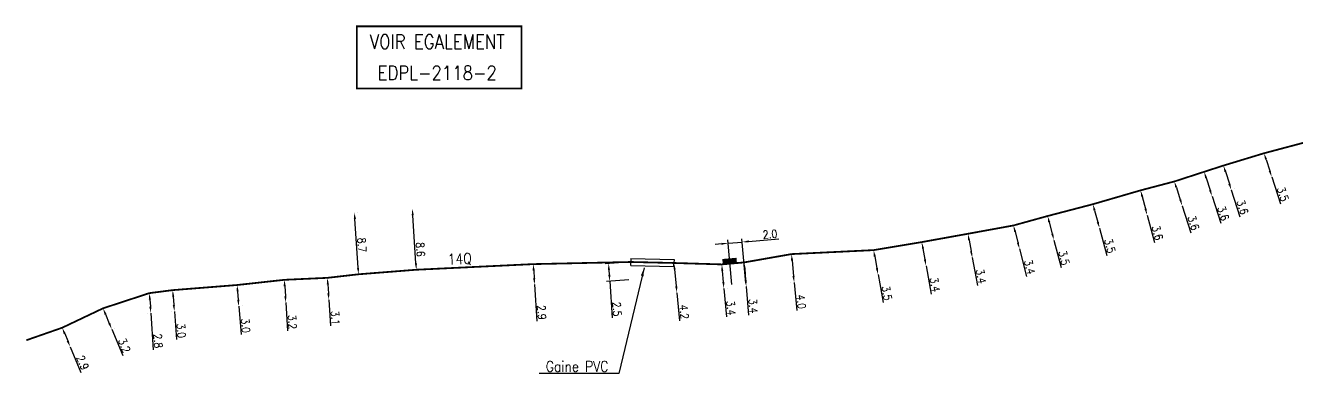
# Model space of a CAD drawing. Header units: millimetres. Extents: x 256000 to 256976, y 143332 to 144000.
# Drawn here: x 255999.9 to 256178.7, y 143752.4 to 143801.4 of the extents above; entities that cross this region are included whole.
import ezdxf
from ezdxf.enums import TextEntityAlignment as Align

# ---------------------------------------------------------------- set-up
doc = ezdxf.new("R2010")
doc.units = ezdxf.units.MM
doc.header["$PDMODE"] = 34
doc.linetypes.add('S_ST', pattern=[14, 8, -1.5, 0, -1.5, 0, -1.5, 0, -1.5])
doc.layers.get('0').update_dxf_attribs({"linetype": 'CONTINUOUS'})
doc.layers.get('DEFPOINTS').update_dxf_attribs({"linetype": 'CONTINUOUS'})
for name, color, linetype in [('S_100', 5, 'CONTINUOUS'), ('S_300', 7, 'CONTINUOUS'), ('S_400', 7, 'CONTINUOUS'), ('S_900', 7, 'CONTINUOUS')]:
    doc.layers.add(name, color=color, linetype=linetype)
doc.styles.add('M_ROMANS', font='ROMANS.shx', dxfattribs={"width": 0.75})
doc.styles.get("Standard").update_dxf_attribs({"font": 'romans.shx', "width": 0.85})
doc.dimstyles.get("Standard").update_dxf_attribs({"dimtxt": 1.5, "dimasz": 1.2, "dimexe": 0.625, "dimexo": 0.625, "dimgap": 0.25, "dimtad": 1, "dimdec": 1, "dimzin": 0, "dimdsep": 46, "dimtxsty": 'Standard', "dimcen": -0.5, "dimadec": 0, "dimazin": 0, "dimtfac": 1, "dimtdec": 1, "dimtmove": 0, "dimatfit": 3, "dimfxl": 1, "dimtolj": 1, "dimtzin": 0, "dimarcsym": 0})

# ---------------------------------------------------------------- blocks, each defined once
blk = doc.blocks.new('*D1')
at = {"layer": 'DEFPOINTS', "color": 0, "linetype": 'Continuous'}
for p in [(256005.04, 143758.87), (256006.16, 143756.2), (256006.16, 143756.2)]:
    blk.add_point(p, dxfattribs=at)
at = {"layer": 'S_100', "color": 0, "linetype": 'Continuous', "lineweight": -2}
for p, q in [((256005.39, 143758.04), (256005.81, 143757.03)), ((256006.16, 143756.2), (256007.67, 143752.58))]:
    blk.add_line(p, q, dxfattribs=at)
at = {"layer": 'S_100', "color": 0, "linetype": 'Continuous'}
for points in [[(256005.52, 143758.1), (256005.25, 143757.98), (256005.04, 143758.87)], [(256005.95, 143757.09), (256005.67, 143756.97), (256006.16, 143756.2)]]:
    blk.add_solid(points, dxfattribs=at)
at = {"layer": 'S_100', "color": 0, "linetype": 'Continuous', "insert": (256007.92, 143753.95), "char_height": 1.125, "attachment_point": 5, "rotation": 292.7261}
blk.add_mtext('\\A1;2.9', dxfattribs=at)
blk = doc.blocks.new('*D2')
at = {"layer": 'DEFPOINTS', "color": 0, "linetype": 'Continuous'}
for p in [(256010.78, 143761.6), (256012.01, 143758.65), (256012.01, 143758.65)]:
    blk.add_point(p, dxfattribs=at)
at = {"layer": 'S_100', "color": 0, "linetype": 'Continuous', "lineweight": -2}
for p, q in [((256011.21, 143761.78), (256011.21, 143761.78)), ((256011.12, 143760.77), (256011.66, 143759.48)), ((256012.01, 143758.65), (256013.55, 143754.98)), ((256012.44, 143758.83), (256012.44, 143758.83))]:
    blk.add_line(p, q, dxfattribs=at)
at = {"layer": 'S_100', "color": 0, "linetype": 'Continuous'}
for points in [[(256011.26, 143760.83), (256010.99, 143760.71), (256010.78, 143761.6)], [(256011.8, 143759.54), (256011.53, 143759.42), (256012.01, 143758.65)]]:
    blk.add_solid(points, dxfattribs=at)
at = {"layer": 'S_100', "color": 0, "linetype": 'Continuous', "insert": (256013.78, 143756.37), "char_height": 1.125, "attachment_point": 5, "rotation": 292.7239}
blk.add_mtext('\\A1;3.2', dxfattribs=at)
blk = doc.blocks.new('*D3')
at = {"layer": 'DEFPOINTS', "color": 0, "linetype": 'Continuous'}
for p in [(256017.3, 143763.74), (256017.49, 143760.94), (256017.49, 143760.94)]:
    blk.add_point(p, dxfattribs=at)
at = {"layer": 'S_100', "color": 0, "linetype": 'Continuous', "lineweight": -2}
for p, q in [((256016.84, 143763.71), (256016.84, 143763.71)), ((256017.36, 143762.84), (256017.43, 143761.84)), ((256017.02, 143760.91), (256017.02, 143760.91)), ((256017.49, 143760.94), (256017.84, 143755.78))]:
    blk.add_line(p, q, dxfattribs=at)
at = {"layer": 'S_100', "color": 0, "linetype": 'Continuous'}
for points in [[(256017.51, 143762.85), (256017.21, 143762.83), (256017.3, 143763.74)], [(256017.58, 143761.85), (256017.28, 143761.83), (256017.49, 143760.94)]]:
    blk.add_solid(points, dxfattribs=at)
at = {"layer": 'S_100', "color": 0, "linetype": 'Continuous', "insert": (256018.51, 143757.02), "char_height": 1.125, "attachment_point": 5, "rotation": 273.8705}
blk.add_mtext('\\A1;2.8', dxfattribs=at)
blk = doc.blocks.new('*D4')
at = {"layer": 'DEFPOINTS', "color": 0, "linetype": 'Continuous'}
for p in [(256020.57, 143764.16), (256020.8, 143761.17), (256020.8, 143761.17)]:
    blk.add_point(p, dxfattribs=at)
at = {"layer": 'S_100', "color": 0, "linetype": 'Continuous', "lineweight": -2}
for p, q in [((256020.1, 143764.12), (256020.1, 143764.12)), ((256020.64, 143763.26), (256020.73, 143762.07)), ((256020.34, 143761.13), (256020.34, 143761.13)), ((256020.8, 143761.17), (256021.12, 143757.21))]:
    blk.add_line(p, q, dxfattribs=at)
at = {"layer": 'S_100', "color": 0, "linetype": 'Continuous'}
for points in [[(256020.79, 143763.27), (256020.49, 143763.25), (256020.57, 143764.16)], [(256020.88, 143762.08), (256020.58, 143762.05), (256020.8, 143761.17)]]:
    blk.add_solid(points, dxfattribs=at)
at = {"layer": 'S_100', "color": 0, "linetype": 'Continuous', "insert": (256021.77, 143758.45), "char_height": 1.125, "attachment_point": 5, "rotation": 274.5538}
blk.add_mtext('\\A1;3.0', dxfattribs=at)
blk = doc.blocks.new('*D5')
at = {"layer": 'DEFPOINTS', "color": 0, "linetype": 'Continuous'}
for p in [(256029.62, 143764.88), (256029.85, 143761.89), (256029.85, 143761.89)]:
    blk.add_point(p, dxfattribs=at)
at = {"layer": 'S_100', "color": 0, "linetype": 'Continuous', "lineweight": -2}
for p, q in [((256029.69, 143763.98), (256029.78, 143762.79)), ((256030.08, 143764.92), (256030.08, 143764.92)), ((256029.85, 143761.89), (256030.17, 143757.93)), ((256030.32, 143761.93), (256030.32, 143761.93))]:
    blk.add_line(p, q, dxfattribs=at)
at = {"layer": 'S_100', "color": 0, "linetype": 'Continuous'}
for points in [[(256029.84, 143763.99), (256029.54, 143763.97), (256029.62, 143764.88)], [(256029.93, 143762.8), (256029.63, 143762.77), (256029.85, 143761.89)]]:
    blk.add_solid(points, dxfattribs=at)
at = {"layer": 'S_100', "color": 0, "linetype": 'Continuous', "insert": (256030.82, 143759.17), "char_height": 1.125, "attachment_point": 5, "rotation": 274.5538}
blk.add_mtext('\\A1;3.0', dxfattribs=at)
blk = doc.blocks.new('*D6')
at = {"layer": 'DEFPOINTS', "color": 0, "linetype": 'Continuous'}
for p in [(256036.26, 143765.61), (256036.46, 143762.41), (256036.46, 143762.41)]:
    blk.add_point(p, dxfattribs=at)
at = {"layer": 'S_100', "color": 0, "linetype": 'Continuous', "lineweight": -2}
for p, q in [((256036.31, 143764.71), (256036.4, 143763.31)), ((256036.46, 143762.41), (256036.71, 143758.45))]:
    blk.add_line(p, q, dxfattribs=at)
at = {"layer": 'S_100', "color": 0, "linetype": 'Continuous'}
for points in [[(256036.46, 143764.72), (256036.16, 143764.7), (256036.26, 143765.61)], [(256036.55, 143763.32), (256036.25, 143763.3), (256036.46, 143762.41)]]:
    blk.add_solid(points, dxfattribs=at)
at = {"layer": 'S_100', "color": 0, "linetype": 'Continuous', "insert": (256037.38, 143759.68), "char_height": 1.125, "attachment_point": 5, "rotation": 273.6178}
blk.add_mtext('\\A1;3.2', dxfattribs=at)
blk = doc.blocks.new('*D7')
at = {"layer": 'DEFPOINTS', "color": 0, "linetype": 'Continuous'}
for p in [(256042.31, 143765.89), (256042.51, 143762.8), (256042.51, 143762.8)]:
    blk.add_point(p, dxfattribs=at)
at = {"layer": 'S_100', "color": 0, "linetype": 'Continuous', "lineweight": -2}
for p, q in [((256042.37, 143764.99), (256042.45, 143763.7)), ((256042.51, 143762.8), (256042.74, 143759.15))]:
    blk.add_line(p, q, dxfattribs=at)
at = {"layer": 'S_100', "color": 0, "linetype": 'Continuous'}
for points in [[(256042.52, 143765), (256042.22, 143764.98), (256042.31, 143765.89)], [(256042.6, 143763.7), (256042.3, 143763.69), (256042.51, 143762.8)]]:
    blk.add_solid(points, dxfattribs=at)
at = {"layer": 'S_100', "color": 0, "linetype": 'Continuous', "insert": (256043.42, 143760.25), "char_height": 1.125, "attachment_point": 5, "rotation": 273.6178}
blk.add_mtext('\\A1;3.1', dxfattribs=at)
blk = doc.blocks.new('*D8')
at = {"layer": 'DEFPOINTS', "color": 0, "linetype": 'Continuous'}
for p in [(256046.11, 143775.08), (256046.11, 143775.08), (256046.68, 143766.39)]:
    blk.add_point(p, dxfattribs=at)
at = {"layer": 'S_100', "color": 0, "linetype": 'Continuous', "lineweight": -2}
for p, q in [((256046.62, 143767.29), (256046.17, 143774.18)), ((256046.58, 143775.11), (256046.58, 143775.11)), ((256047.15, 143766.43), (256047.15, 143766.43))]:
    blk.add_line(p, q, dxfattribs=at)
at = {"layer": 'S_100', "color": 0, "linetype": 'Continuous'}
for points in [[(256046.32, 143774.19), (256046.02, 143774.17), (256046.11, 143775.08)], [(256046.77, 143767.3), (256046.47, 143767.28), (256046.68, 143766.39)]]:
    blk.add_solid(points, dxfattribs=at)
at = {"layer": 'S_100', "color": 0, "linetype": 'Continuous', "insert": (256047.16, 143770.52), "char_height": 1.125, "attachment_point": 5, "rotation": 273.744}
blk.add_mtext('\\A1;8.7', dxfattribs=at)
blk = doc.blocks.new('*D9')
at = {"layer": 'DEFPOINTS', "color": 0, "linetype": 'Continuous'}
for p in [(256054.25, 143775.61), (256054.25, 143775.61), (256054.81, 143767.03)]:
    blk.add_point(p, dxfattribs=at)
at = {"layer": 'S_100', "color": 0, "linetype": 'Continuous', "lineweight": -2}
blk.add_line((256054.75, 143767.93), (256054.31, 143774.71), dxfattribs=at)
at = {"layer": 'S_100', "color": 0, "linetype": 'Continuous'}
for points in [[(256054.46, 143774.72), (256054.16, 143774.7), (256054.25, 143775.61)], [(256054.9, 143767.94), (256054.6, 143767.92), (256054.81, 143767.03)]]:
    blk.add_solid(points, dxfattribs=at)
at = {"layer": 'S_100', "color": 0, "linetype": 'Continuous', "insert": (256055.38, 143769.88), "char_height": 1.125, "attachment_point": 5, "rotation": 273.75}
blk.add_mtext('\\A1;8.6', dxfattribs=at)
blk = doc.blocks.new('*D10')
at = {"layer": 'DEFPOINTS', "color": 0, "linetype": 'Continuous'}
for p in [(256071.24, 143767.82), (256071.42, 143764.93), (256071.42, 143764.93)]:
    blk.add_point(p, dxfattribs=at)
at = {"layer": 'S_100', "color": 0, "linetype": 'Continuous', "lineweight": -2}
for p, q in [((256071.3, 143766.92), (256071.37, 143765.82)), ((256071.42, 143764.93), (256071.75, 143759.81))]:
    blk.add_line(p, q, dxfattribs=at)
at = {"layer": 'S_100', "color": 0, "linetype": 'Continuous'}
for points in [[(256071.45, 143766.93), (256071.15, 143766.91), (256071.24, 143767.82)], [(256071.52, 143765.83), (256071.22, 143765.81), (256071.42, 143764.93)]]:
    blk.add_solid(points, dxfattribs=at)
at = {"layer": 'S_100', "color": 0, "linetype": 'Continuous', "insert": (256072.43, 143761.03), "char_height": 1.125, "attachment_point": 5, "rotation": 273.688}
blk.add_mtext('\\A1;2.9', dxfattribs=at)
blk = doc.blocks.new('*D11')
at = {"layer": 'DEFPOINTS', "color": 0, "linetype": 'Continuous'}
for p in [(256091.01, 143767.98), (256091.42, 143763.8), (256091.42, 143763.8)]:
    blk.add_point(p, dxfattribs=at)
at = {"layer": 'S_100', "color": 0, "linetype": 'Continuous', "lineweight": -2}
for p, q in [((256091.1, 143767.09), (256091.34, 143764.7)), ((256091.42, 143763.8), (256091.81, 143759.84))]:
    blk.add_line(p, q, dxfattribs=at)
at = {"layer": 'S_100', "color": 0, "linetype": 'Continuous'}
for points in [[(256091.25, 143767.1), (256090.95, 143767.07), (256091.01, 143767.98)], [(256091.49, 143764.71), (256091.19, 143764.68), (256091.42, 143763.8)]]:
    blk.add_solid(points, dxfattribs=at)
at = {"layer": 'S_100', "color": 0, "linetype": 'Continuous', "insert": (256092.44, 143761.1), "char_height": 1.125, "attachment_point": 5, "rotation": 275.5987}
blk.add_mtext('\\A1;4.2', dxfattribs=at)
blk = doc.blocks.new('*D12')
at = {"layer": 'DEFPOINTS', "color": 0, "linetype": 'Continuous'}
for p in [(256097.73, 143767.78), (256098.03, 143764.39), (256098.03, 143764.39)]:
    blk.add_point(p, dxfattribs=at)
at = {"layer": 'S_100', "color": 0, "linetype": 'Continuous', "lineweight": -2}
for p, q in [((256097.81, 143766.88), (256097.95, 143765.29)), ((256098.19, 143767.82), (256098.19, 143767.82)), ((256098.03, 143764.39), (256098.39, 143760.38)), ((256098.5, 143764.43), (256098.5, 143764.43))]:
    blk.add_line(p, q, dxfattribs=at)
at = {"layer": 'S_100', "color": 0, "linetype": 'Continuous'}
for points in [[(256097.96, 143766.9), (256097.66, 143766.87), (256097.73, 143767.78)], [(256098.1, 143765.3), (256097.8, 143765.28), (256098.03, 143764.39)]]:
    blk.add_solid(points, dxfattribs=at)
at = {"layer": 'S_100', "color": 0, "linetype": 'Continuous', "insert": (256099.03, 143761.66), "char_height": 1.125, "attachment_point": 5, "rotation": 275.1177}
blk.add_mtext('\\A1;3.4', dxfattribs=at)
blk = doc.blocks.new('*D13')
at = {"layer": 'DEFPOINTS', "color": 0, "linetype": 'Continuous'}
for p in [(256100.88, 143768.06), (256101.17, 143764.67), (256101.17, 143764.67)]:
    blk.add_point(p, dxfattribs=at)
at = {"layer": 'S_100', "color": 0, "linetype": 'Continuous', "lineweight": -2}
for p, q in [((256100.96, 143767.16), (256101.09, 143765.57)), ((256101.17, 143764.67), (256101.51, 143760.66))]:
    blk.add_line(p, q, dxfattribs=at)
at = {"layer": 'S_100', "color": 0, "linetype": 'Continuous'}
for points in [[(256101.1, 143767.18), (256100.81, 143767.15), (256100.88, 143768.06)], [(256101.24, 143765.58), (256100.94, 143765.56), (256101.17, 143764.67)]]:
    blk.add_solid(points, dxfattribs=at)
at = {"layer": 'S_100', "color": 0, "linetype": 'Continuous', "insert": (256102.15, 143761.93), "char_height": 1.125, "attachment_point": 5, "rotation": 274.8816}
blk.add_mtext('\\A1;3.4', dxfattribs=at)
blk = doc.blocks.new('*D14')
at = {"layer": 'DEFPOINTS', "color": 0, "linetype": 'Continuous'}
for p in [(256107.53, 143769.23), (256107.9, 143765.25), (256107.9, 143765.25)]:
    blk.add_point(p, dxfattribs=at)
at = {"layer": 'S_100', "color": 0, "linetype": 'Continuous', "lineweight": -2}
for p, q in [((256107.06, 143769.19), (256107.06, 143769.19)), ((256107.61, 143768.33), (256107.81, 143766.14)), ((256107.43, 143765.2), (256107.43, 143765.2)), ((256107.9, 143765.25), (256108.27, 143761.29))]:
    blk.add_line(p, q, dxfattribs=at)
at = {"layer": 'S_100', "color": 0, "linetype": 'Continuous'}
for points in [[(256107.76, 143768.35), (256107.46, 143768.32), (256107.53, 143769.23)], [(256107.96, 143766.16), (256107.66, 143766.13), (256107.9, 143765.25)]]:
    blk.add_solid(points, dxfattribs=at)
at = {"layer": 'S_100', "color": 0, "linetype": 'Continuous', "insert": (256108.9, 143762.54), "char_height": 1.125, "attachment_point": 5, "rotation": 275.3132}
blk.add_mtext('\\A1;4.0', dxfattribs=at)
blk = doc.blocks.new('*D15')
at = {"layer": 'DEFPOINTS', "color": 0, "linetype": 'Continuous'}
for p in [(256119.07, 143769.79), (256119.7, 143766.35), (256119.7, 143766.35)]:
    blk.add_point(p, dxfattribs=at)
at = {"layer": 'S_100', "color": 0, "linetype": 'Continuous', "lineweight": -2}
for p, q in [((256119.23, 143768.9), (256119.54, 143767.23)), ((256119.7, 143766.35), (256120.41, 143762.43))]:
    blk.add_line(p, q, dxfattribs=at)
at = {"layer": 'S_100', "color": 0, "linetype": 'Continuous'}
for points in [[(256119.38, 143768.93), (256119.08, 143768.88), (256119.07, 143769.79)], [(256119.68, 143767.26), (256119.39, 143767.2), (256119.7, 143766.35)]]:
    blk.add_solid(points, dxfattribs=at)
at = {"layer": 'S_100', "color": 0, "linetype": 'Continuous', "insert": (256120.93, 143763.74), "char_height": 1.125, "attachment_point": 5, "rotation": 280.2828}
blk.add_mtext('\\A1;3.5', dxfattribs=at)
blk = doc.blocks.new('*D16')
at = {"layer": 'DEFPOINTS', "color": 0, "linetype": 'Continuous'}
for p in [(256125.84, 143770.92), (256126.45, 143767.57), (256126.45, 143767.57)]:
    blk.add_point(p, dxfattribs=at)
at = {"layer": 'S_100', "color": 0, "linetype": 'Continuous', "lineweight": -2}
for p, q in [((256126, 143770.03), (256126.29, 143768.46)), ((256126.45, 143767.57), (256127.17, 143763.61))]:
    blk.add_line(p, q, dxfattribs=at)
at = {"layer": 'S_100', "color": 0, "linetype": 'Continuous'}
for points in [[(256126.15, 143770.06), (256125.86, 143770), (256125.84, 143770.92)], [(256126.44, 143768.48), (256126.14, 143768.43), (256126.45, 143767.57)]]:
    blk.add_solid(points, dxfattribs=at)
at = {"layer": 'S_100', "color": 0, "linetype": 'Continuous', "insert": (256127.69, 143764.93), "char_height": 1.125, "attachment_point": 5, "rotation": 280.2761}
blk.add_mtext('\\A1;3.4', dxfattribs=at)
blk = doc.blocks.new('*D17')
at = {"layer": 'DEFPOINTS', "color": 0, "linetype": 'Continuous'}
for p in [(256132.32, 143772.09), (256132.93, 143768.75), (256132.93, 143768.75)]:
    blk.add_point(p, dxfattribs=at)
at = {"layer": 'S_100', "color": 0, "linetype": 'Continuous', "lineweight": -2}
for p, q in [((256132.48, 143771.21), (256132.77, 143769.63)), ((256132.93, 143768.75), (256133.66, 143764.79))]:
    blk.add_line(p, q, dxfattribs=at)
at = {"layer": 'S_100', "color": 0, "linetype": 'Continuous'}
for points in [[(256132.63, 143771.23), (256132.34, 143771.18), (256132.32, 143772.09)], [(256132.92, 143769.66), (256132.62, 143769.61), (256132.93, 143768.75)]]:
    blk.add_solid(points, dxfattribs=at)
at = {"layer": 'S_100', "color": 0, "linetype": 'Continuous', "insert": (256134.18, 143766.11), "char_height": 1.125, "attachment_point": 5, "rotation": 280.4166}
blk.add_mtext('\\A1;3.4', dxfattribs=at)
blk = doc.blocks.new('*D18')
at = {"layer": 'DEFPOINTS', "color": 0, "linetype": 'Continuous'}
for p in [(256138.73, 143773.26), (256139.57, 143769.97), (256139.57, 143769.97)]:
    blk.add_point(p, dxfattribs=at)
at = {"layer": 'S_100', "color": 0, "linetype": 'Continuous', "lineweight": -2}
for p, q in [((256138.95, 143772.39), (256139.35, 143770.84)), ((256139.57, 143769.97), (256140.57, 143766.06))]:
    blk.add_line(p, q, dxfattribs=at)
at = {"layer": 'S_100', "color": 0, "linetype": 'Continuous'}
for points in [[(256139.1, 143772.43), (256138.81, 143772.35), (256138.73, 143773.26)], [(256139.49, 143770.88), (256139.2, 143770.8), (256139.57, 143769.97)]]:
    blk.add_solid(points, dxfattribs=at)
at = {"layer": 'S_100', "color": 0, "linetype": 'Continuous', "insert": (256141, 143767.42), "char_height": 1.125, "attachment_point": 5, "rotation": 284.3475}
blk.add_mtext('\\A1;3.4', dxfattribs=at)
blk = doc.blocks.new('*D19')
at = {"layer": 'DEFPOINTS', "color": 0, "linetype": 'Continuous'}
for p in [(256143.53, 143774.59), (256144.41, 143771.2), (256144.41, 143771.2)]:
    blk.add_point(p, dxfattribs=at)
at = {"layer": 'S_100', "color": 0, "linetype": 'Continuous', "lineweight": -2}
for p, q in [((256143.75, 143773.72), (256144.18, 143772.08)), ((256144.41, 143771.2), (256145.41, 143767.36))]:
    blk.add_line(p, q, dxfattribs=at)
at = {"layer": 'S_100', "color": 0, "linetype": 'Continuous'}
for points in [[(256143.9, 143773.76), (256143.61, 143773.68), (256143.53, 143774.59)], [(256144.33, 143772.11), (256144.04, 143772.04), (256144.41, 143771.2)]]:
    blk.add_solid(points, dxfattribs=at)
at = {"layer": 'S_100', "color": 0, "linetype": 'Continuous', "insert": (256145.83, 143768.7), "char_height": 1.125, "attachment_point": 5, "rotation": 284.5838}
blk.add_mtext('\\A1;3.5', dxfattribs=at)
blk = doc.blocks.new('*D20')
at = {"layer": 'DEFPOINTS', "color": 0, "linetype": 'Continuous'}
for p in [(256149.89, 143776.25), (256150.82, 143772.87), (256150.82, 143772.87)]:
    blk.add_point(p, dxfattribs=at)
at = {"layer": 'S_100', "color": 0, "linetype": 'Continuous', "lineweight": -2}
for p, q in [((256150.12, 143775.38), (256150.58, 143773.74)), ((256150.82, 143772.87), (256151.87, 143769.04))]:
    blk.add_line(p, q, dxfattribs=at)
at = {"layer": 'S_100', "color": 0, "linetype": 'Continuous'}
for points in [[(256150.27, 143775.42), (256149.98, 143775.34), (256149.89, 143776.25)], [(256150.72, 143773.78), (256150.43, 143773.7), (256150.82, 143772.87)]]:
    blk.add_solid(points, dxfattribs=at)
at = {"layer": 'S_100', "color": 0, "linetype": 'Continuous', "insert": (256152.28, 143770.39), "char_height": 1.125, "attachment_point": 5, "rotation": 285.3968}
blk.add_mtext('\\A1;3.5', dxfattribs=at)
blk = doc.blocks.new('*D21')
at = {"layer": 'DEFPOINTS', "color": 0, "linetype": 'Continuous'}
for p in [(256156.59, 143778.2), (256157.51, 143774.72), (256157.51, 143774.72)]:
    blk.add_point(p, dxfattribs=at)
at = {"layer": 'S_100', "color": 0, "linetype": 'Continuous', "lineweight": -2}
for p, q in [((256156.82, 143777.33), (256157.28, 143775.59)), ((256157.51, 143774.72), (256158.53, 143770.87))]:
    blk.add_line(p, q, dxfattribs=at)
at = {"layer": 'S_100', "color": 0, "linetype": 'Continuous'}
for points in [[(256156.97, 143777.36), (256156.68, 143777.29), (256156.59, 143778.2)], [(256157.43, 143775.62), (256157.14, 143775.55), (256157.51, 143774.72)]]:
    blk.add_solid(points, dxfattribs=at)
at = {"layer": 'S_100', "color": 0, "linetype": 'Continuous', "insert": (256158.95, 143772.22), "char_height": 1.125, "attachment_point": 5, "rotation": 284.8631}
blk.add_mtext('\\A1;3.6', dxfattribs=at)
blk = doc.blocks.new('*D22')
at = {"layer": 'DEFPOINTS', "color": 0, "linetype": 'Continuous'}
for p in [(256161.34, 143779.45), (256162.45, 143776.03), (256162.45, 143776.03)]:
    blk.add_point(p, dxfattribs=at)
at = {"layer": 'S_100', "color": 0, "linetype": 'Continuous', "lineweight": -2}
for p, q in [((256161.62, 143778.59), (256162.17, 143776.88)), ((256162.45, 143776.03), (256163.67, 143772.24))]:
    blk.add_line(p, q, dxfattribs=at)
at = {"layer": 'S_100', "color": 0, "linetype": 'Continuous'}
for points in [[(256161.76, 143778.64), (256161.47, 143778.55), (256161.34, 143779.45)], [(256162.31, 143776.93), (256162.03, 143776.84), (256162.45, 143776.03)]]:
    blk.add_solid(points, dxfattribs=at)
at = {"layer": 'S_100', "color": 0, "linetype": 'Continuous', "insert": (256164.02, 143773.61), "char_height": 1.125, "attachment_point": 5, "rotation": 287.9621}
blk.add_mtext('\\A1;3.6', dxfattribs=at)
blk = doc.blocks.new('*D23')
at = {"layer": 'DEFPOINTS', "color": 0, "linetype": 'Continuous'}
for p in [(256165.52, 143780.81), (256166.63, 143777.38), (256166.63, 143777.38)]:
    blk.add_point(p, dxfattribs=at)
at = {"layer": 'S_100', "color": 0, "linetype": 'Continuous', "lineweight": -2}
for p, q in [((256165.8, 143779.95), (256166.36, 143778.24)), ((256166.63, 143777.38), (256167.86, 143773.6))]:
    blk.add_line(p, q, dxfattribs=at)
at = {"layer": 'S_100', "color": 0, "linetype": 'Continuous'}
for points in [[(256165.94, 143780), (256165.66, 143779.9), (256165.52, 143780.81)], [(256166.5, 143778.29), (256166.21, 143778.19), (256166.63, 143777.38)]]:
    blk.add_solid(points, dxfattribs=at)
at = {"layer": 'S_100', "color": 0, "linetype": 'Continuous', "insert": (256168.21, 143774.96), "char_height": 1.125, "attachment_point": 5, "rotation": 287.9712}
blk.add_mtext('\\A1;3.6', dxfattribs=at)
blk = doc.blocks.new('*D24')
at = {"layer": 'DEFPOINTS', "color": 0, "linetype": 'Continuous'}
for p in [(256168.24, 143781.69), (256169.34, 143778.26), (256169.34, 143778.26)]:
    blk.add_point(p, dxfattribs=at)
at = {"layer": 'S_100', "color": 0, "linetype": 'Continuous', "lineweight": -2}
for p, q in [((256168.68, 143781.83), (256168.68, 143781.83)), ((256168.51, 143780.83), (256169.07, 143779.12)), ((256169.34, 143778.26), (256170.56, 143774.48)), ((256169.79, 143778.4), (256169.79, 143778.4))]:
    blk.add_line(p, q, dxfattribs=at)
at = {"layer": 'S_100', "color": 0, "linetype": 'Continuous'}
for points in [[(256168.66, 143780.87), (256168.37, 143780.78), (256168.24, 143781.69)], [(256169.21, 143779.16), (256168.92, 143779.07), (256169.34, 143778.26)]]:
    blk.add_solid(points, dxfattribs=at)
at = {"layer": 'S_100', "color": 0, "linetype": 'Continuous', "insert": (256170.91, 143775.84), "char_height": 1.125, "attachment_point": 5, "rotation": 287.866}
blk.add_mtext('\\A1;3.6', dxfattribs=at)
blk = doc.blocks.new('*D25')
at = {"layer": 'DEFPOINTS', "color": 0, "linetype": 'Continuous'}
for p in [(256173.94, 143783.42), (256175.02, 143780.09), (256175.02, 143780.09)]:
    blk.add_point(p, dxfattribs=at)
at = {"layer": 'S_100', "color": 0, "linetype": 'Continuous', "lineweight": -2}
for p, q in [((256174.22, 143782.56), (256174.74, 143780.94)), ((256175.02, 143780.09), (256176.24, 143776.3))]:
    blk.add_line(p, q, dxfattribs=at)
at = {"layer": 'S_100', "color": 0, "linetype": 'Continuous'}
for points in [[(256174.36, 143782.61), (256174.08, 143782.52), (256173.94, 143783.42)], [(256174.88, 143780.99), (256174.6, 143780.9), (256175.02, 143780.09)]]:
    blk.add_solid(points, dxfattribs=at)
at = {"layer": 'S_100', "color": 0, "linetype": 'Continuous', "insert": (256176.59, 143777.67), "char_height": 1.125, "attachment_point": 5, "rotation": 287.8606}
blk.add_mtext('\\A1;3.5', dxfattribs=at)
blk = doc.blocks.new('*D60')
at = {"layer": 'DEFPOINTS', "color": 0, "linetype": 'Continuous'}
for p in [(256084.96, 143768.12), (256081.99, 143765.41), (256085.13, 143765.63)]:
    blk.add_point(p, dxfattribs=at)
at = {"layer": 'S_100', "color": 0, "linetype": 'Continuous', "lineweight": -2}
for p, q in [((256084.49, 143768.09), (256081.35, 143767.87)), ((256081.88, 143767.01), (256081.93, 143766.31)), ((256084.66, 143765.59), (256081.52, 143765.38)), ((256081.99, 143765.41), (256082.34, 143760.25))]:
    blk.add_line(p, q, dxfattribs=at)
at = {"layer": 'S_100', "color": 0, "linetype": 'Continuous'}
for points in [[(256082.03, 143767.02), (256081.73, 143767), (256081.82, 143767.91)], [(256082.08, 143766.32), (256081.78, 143766.3), (256081.99, 143765.41)]]:
    blk.add_solid(points, dxfattribs=at)
at = {"layer": 'S_100', "color": 0, "linetype": 'Continuous', "insert": (256083.01, 143761.49), "char_height": 1.125, "attachment_point": 5, "rotation": 273.9037}
blk.add_mtext('\\A1;2.5', dxfattribs=at)
blk = doc.blocks.new('*D61')
at = {"layer": 'DEFPOINTS', "color": 0, "linetype": 'Continuous'}
for p in [(256100.61, 143770.93), (256099.18, 143764.5), (256101.17, 143764.67)]:
    blk.add_point(p, dxfattribs=at)
at = {"layer": 'S_100', "color": 0, "linetype": 'Continuous', "lineweight": -2}
for p, q in [((256097.72, 143770.68), (256096.82, 143770.6)), ((256099.13, 143764.96), (256098.57, 143771.22)), ((256098.62, 143770.76), (256100.61, 143770.93)), ((256101.13, 143765.14), (256100.57, 143771.4)), ((256101.5, 143771.01), (256105.76, 143771.4))]:
    blk.add_line(p, q, dxfattribs=at)
at = {"layer": 'S_100', "color": 0, "linetype": 'Continuous'}
for points in [[(256097.71, 143770.82), (256097.73, 143770.53), (256098.62, 143770.76)], [(256101.49, 143771.16), (256101.52, 143770.87), (256100.61, 143770.93)]]:
    blk.add_solid(points, dxfattribs=at)
at = {"layer": 'S_100', "color": 0, "linetype": 'Continuous', "insert": (256104.51, 143772.04), "char_height": 1.125, "attachment_point": 5, "rotation": 5.1187}
blk.add_mtext('\\A1;2.0', dxfattribs=at)
blk = doc.blocks.new('S_300_01')
at = {"color": 0, "linetype": 'Continuous'}
blk.add_solid([(-1, 0.75), (-1, 0), (1, 0.75), (1, 0)], dxfattribs=at)
at = {"color": 0, "linetype": 'Continuous', "style": 'M_ROMANS', "width": 0.75, "flags": 3}
for tag, p in [('DEF_LEG', (-0.05, -4.63)), ('DEF_COUP', (-0.05, -7.13)), ('DEF_TYPE', (-0.05, -9.63))]:
    blk.add_attdef(tag, text='', height=1.2, dxfattribs=at).set_placement(p, align=Align.MIDDLE)

msp = doc.modelspace()

# ---------------------------------------------------------------- linework, layer by layer
at = {"layer": 'S_100', "linetype": 'S_ST'}
msp.add_lwpolyline([(256000, 143757.11, 0.25, 0.25, 0), (256005.04, 143758.87, 0.25, 0.25, 0), (256010.78, 143761.6, 0.25, 0.25, 0), (256017.3, 143763.74, 0.25, 0.25, 0), (256020.57, 143764.16, 0.25, 0.25, 0), (256029.62, 143764.88, 0.25, 0.25, 0), (256036.26, 143765.61, 0.25, 0.25, 0), (256042.31, 143765.89, 0.25, 0.25, 0), (256046.68, 143766.39, 0.25, 0.25, 0), (256054.81, 143767.03, 0.25, 0.25, 0), (256071.24, 143767.82, 0.25, 0.25, 0), (256084.96, 143768.12, 0.25, 0.25, 0), (256091.01, 143767.98, 0.25, 0.25, 0), (256097.73, 143767.78, 0.25, 0.25, 0), (256100.88, 143768.06, 0.25, 0.25, 0), (256107.53, 143769.23, 0.25, 0.25, 0), (256119.07, 143769.79, 0.25, 0.25, 0), (256125.84, 143770.92, 0.25, 0.25, 0), (256132.32, 143772.09, 0.25, 0.25, 0), (256138.73, 143773.26, 0.25, 0.25, 0), (256143.53, 143774.59, 0.25, 0.25, 0), (256149.89, 143776.25, 0.25, 0.25, 0), (256156.59, 143778.2, 0.25, 0.25, 0), (256161.34, 143779.45, 0.25, 0.25, 0), (256165.52, 143780.81, 0.25, 0.25, 0), (256168.24, 143781.69, 0.25, 0.25, 0), (256173.94, 143783.42, 0.25, 0.25, 0), (256179.69, 143784.95, 0.25, 0.25, 0)], format="xyseb", dxfattribs=at)
at = {"layer": 'S_400', "color": 7, "linetype": 'CONTINUOUS'}
for p, q in [((256084.97, 143768.62), (256084.96, 143768.12)), ((256084.97, 143768.62), (256091.03, 143768.48)), ((256084.95, 143767.62), (256084.96, 143768.12)), ((256084.95, 143767.62), (256091, 143767.48)), ((256091, 143767.48), (256091.01, 143767.98)), ((256091.03, 143768.48), (256091.01, 143767.98))]:
    msp.add_line(p, q, dxfattribs=at)
at = {"layer": 'S_900', "const_width": 0.25}
msp.add_lwpolyline([(256046.44, 143801.28), (256069.58, 143801.28), (256069.58, 143792.54), (256046.44, 143792.54)], close=True, dxfattribs=at)

# ---------------------------------------------------------------- block references
at = {"layer": 'S_300', "rotation": 5.118140120108102}
msp.add_blockref('S_300_01', (256098.87, 143767.88), dxfattribs=at)

# ---------------------------------------------------------------- texts
at = {"layer": 'S_100', "linetype": 'S_ST', "width": 0.85}
msp.add_text('14Q', height=1.5, rotation=2.3168, dxfattribs=at).set_placement((256060.91, 143768.49), align=Align.MIDDLE)
at = {"layer": 'S_400', "insert": (256081.8, 143753.42), "char_height": 1.5, "attachment_point": 6}
msp.add_mtext('Gaine PVC', dxfattribs=at)
at = {"layer": 'S_900', "width": 0.85}
for s, p in [('VOIR EGALEMENT', (256057.74, 143798.11)), ('EDPL-2118-2', (256057.74, 143793.74))]:
    msp.add_text(s, height=2, dxfattribs=at).set_placement(p, align=Align.CENTER)

# ---------------------------------------------------------------- dimensions: what is measured, and where the dimension line sits
at = {"layer": 'S_100', "linetype": 'Continuous'}
for base, p1, p2, angle, picture, middle in [((256175.02, 143780.09), (256173.94, 143783.42), (256175.02, 143780.09), 287.8606, '*D25', (256175.87, 143777.44)), ((256169.34, 143778.26), (256168.24, 143781.69), (256169.34, 143778.26), 287.866, '*D24', (256170.2, 143775.61)), ((256162.45, 143776.03), (256161.34, 143779.45), (256162.45, 143776.03), 287.9621, '*D22', (256163.31, 143773.38)), ((256166.63, 143777.38), (256165.52, 143780.81), (256166.63, 143777.38), 287.9712, '*D23', (256167.49, 143774.73)), ((256157.51, 143774.72), (256156.59, 143778.2), (256157.51, 143774.72), 284.8631, '*D21', (256158.23, 143772.02)), ((256150.82, 143772.87), (256149.89, 143776.25), (256150.82, 143772.87), 285.3968, '*D20', (256151.55, 143770.19)), ((256046.11, 143775.08), (256046.68, 143766.39), (256046.11, 143775.08), 93.744, '*D8', (256046.42, 143770.47)), ((256054.25, 143775.61), (256054.81, 143767.03), (256054.25, 143775.61), 93.75, '*D9', (256054.63, 143769.83)), ((256144.41, 143771.2), (256143.53, 143774.59), (256144.41, 143771.2), 284.5838, '*D19', (256145.11, 143768.51)), ((256100.61, 143770.93), (256099.18, 143764.5), (256101.17, 143764.67), 5.1187, '*D61', (256104.58, 143771.29)), ((256139.57, 143769.97), (256138.73, 143773.26), (256139.57, 143769.97), 284.3475, '*D18', (256140.27, 143767.24)), ((256126.45, 143767.57), (256125.84, 143770.92), (256126.45, 143767.57), 280.2761, '*D16', (256126.95, 143764.8)), ((256132.93, 143768.75), (256132.32, 143772.09), (256132.93, 143768.75), 280.4166, '*D17', (256133.44, 143765.98)), ((256107.9, 143765.25), (256107.53, 143769.23), (256107.9, 143765.25), 275.3132, '*D14', (256108.15, 143762.47)), ((256119.7, 143766.35), (256119.07, 143769.79), (256119.7, 143766.35), 280.2828, '*D15', (256120.19, 143763.61)), ((256071.42, 143764.92), (256071.24, 143767.82), (256071.42, 143764.92), 273.688, '*D10', (256071.68, 143760.98)), ((256081.99, 143765.41), (256084.96, 143768.12), (256085.13, 143765.62), 273.9037, '*D60', (256082.26, 143761.43)), ((256091.42, 143763.8), (256091.01, 143767.98), (256091.42, 143763.8), 275.5987, '*D11', (256091.7, 143761.03)), ((256098.03, 143764.39), (256097.73, 143767.78), (256098.03, 143764.39), 275.1177, '*D12', (256098.28, 143761.59)), ((256101.17, 143764.67), (256100.88, 143768.06), (256101.17, 143764.67), 274.8816, '*D13', (256101.41, 143761.87)), ((256036.46, 143762.41), (256036.26, 143765.61), (256036.46, 143762.41), 273.6178, '*D6', (256036.63, 143759.63)), ((256042.51, 143762.8), (256042.31, 143765.89), (256042.51, 143762.8), 273.6178, '*D7', (256042.67, 143760.2)), ((256017.49, 143760.94), (256017.3, 143763.74), (256017.49, 143760.94), 273.8705, '*D3', (256017.76, 143756.97)), ((256020.8, 143761.17), (256020.57, 143764.16), (256020.8, 143761.17), 274.5538, '*D4', (256021.03, 143758.39)), ((256029.85, 143761.89), (256029.62, 143764.88), (256029.85, 143761.89), 274.5538, '*D5', (256030.08, 143759.11)), ((256012.01, 143758.65), (256010.78, 143761.6), (256012.01, 143758.65), 292.7239, '*D2', (256013.09, 143756.08)), ((256006.16, 143756.2), (256005.04, 143758.87), (256006.16, 143756.2), 292.7261, '*D1', (256007.22, 143753.66))]:
    dim = msp.add_linear_dim(base=base, p1=p1, p2=p2, angle=angle, dimstyle='Standard', override={"dimscale": 0.75}, dxfattribs=at)
    dim.commit()
    dim.dimension.update_dxf_attribs({"geometry": picture, "text_midpoint": middle, "dimtype": 161})

# ---------------------------------------------------------------- leaders
at = {"layer": 'S_400', "annotation_type": 0, "has_hookline": 1, "hookline_direction": 1, "text_width": 9.71}
msp.add_leader([(256086.83, 143767.32), (256083.25, 143752.42), (256082.05, 143752.42)], dimstyle='Standard', dxfattribs=at)

doc.saveas('drawing.dxf')
